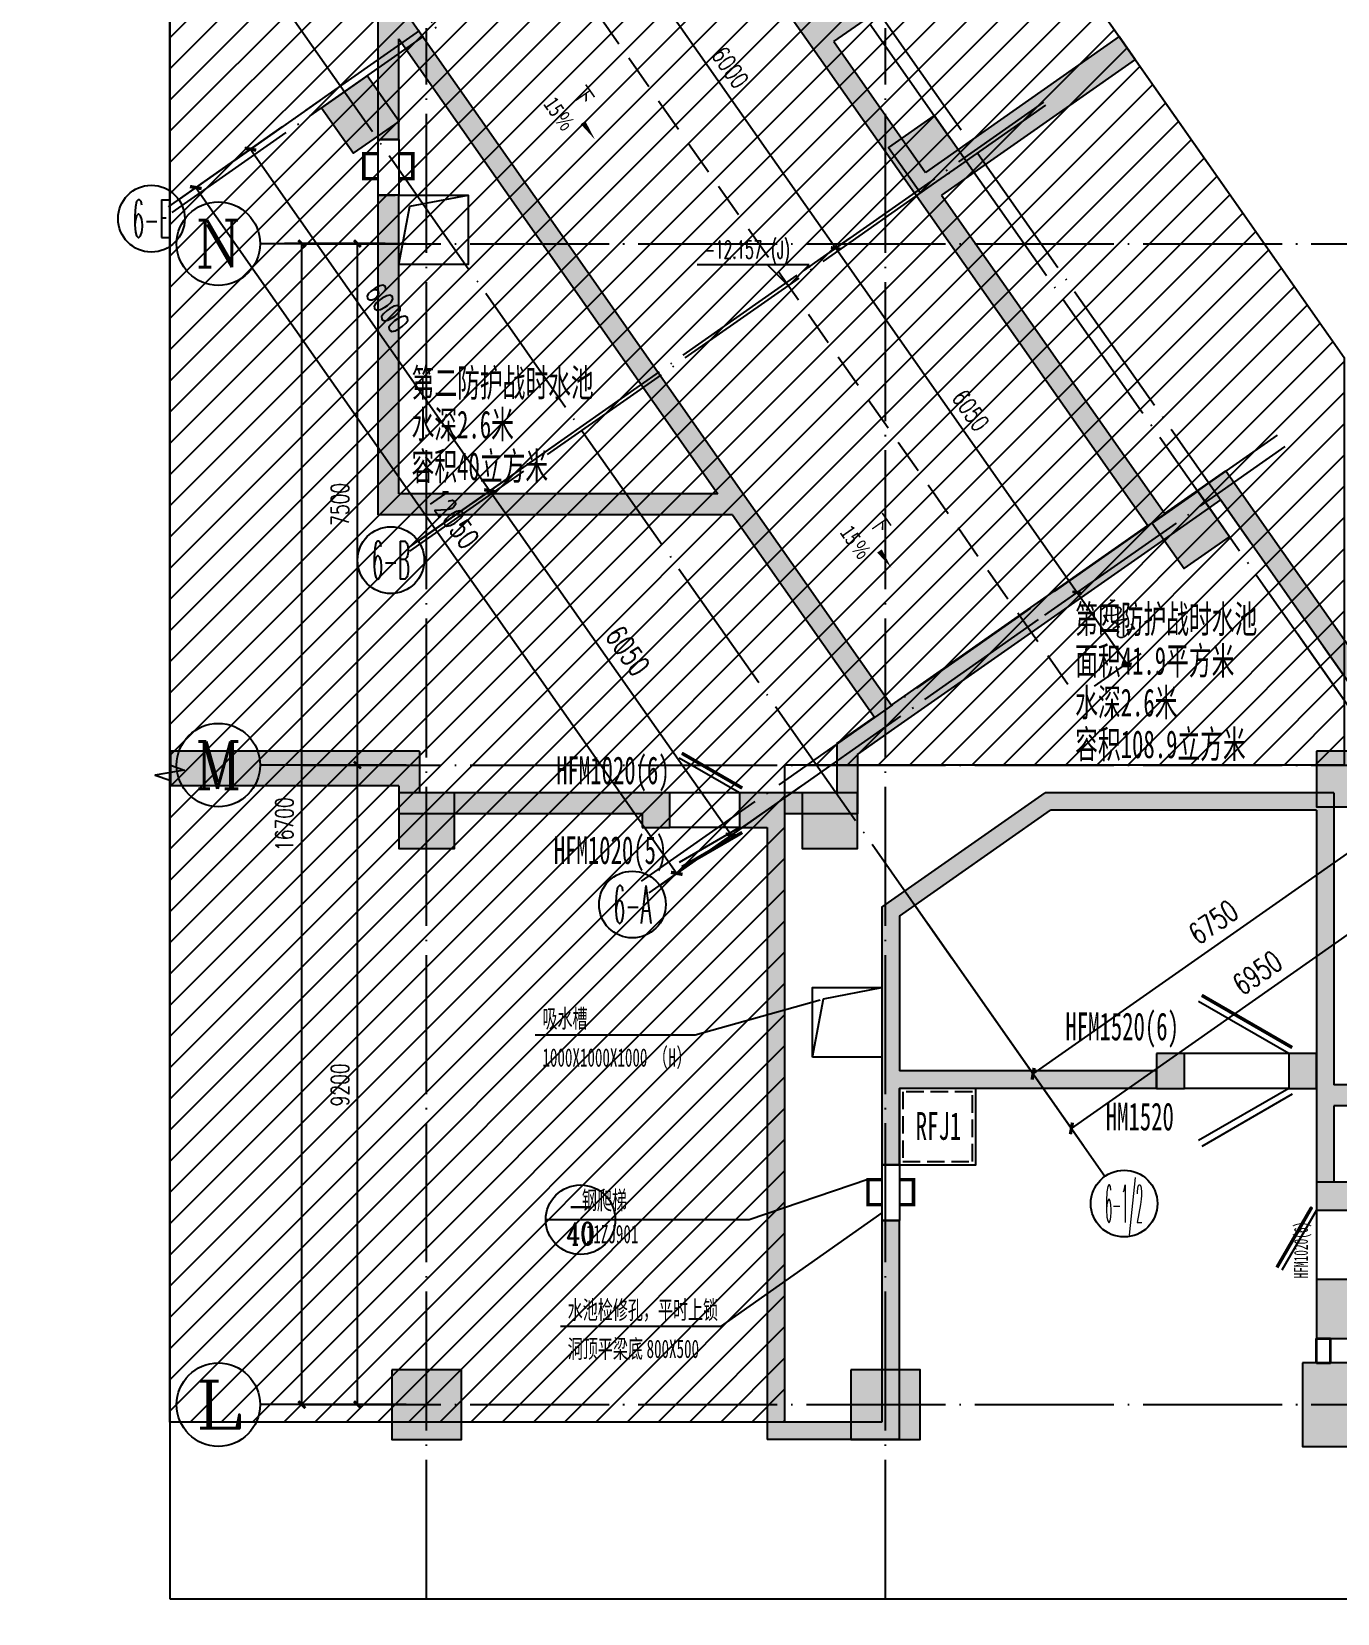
# Model space of a CAD drawing. Header units: millimetres. Extents: x 434053 to 1059003, y -2417481 to 936527.
# Drawn here: x 581651 to 600433, y -2043974 to -2021222 of the extents above; entities that cross this region are included whole.
import ezdxf
from ezdxf.enums import TextEntityAlignment as Align

# ---------------------------------------------------------------- set-up
doc = ezdxf.new("R2010")
doc.units = ezdxf.units.MM
doc.header["$LTSCALE"] = 1000
doc.header["$MEASUREMENT"] = 0
for name, pattern in [('DASH', [0.35, 0.25, -0.1]), ('DASHED2', [0.375, 0.25, -0.125]), ('DOTE', [2.42, 2, -0.2, 0.02, -0.2])]:
    doc.linetypes.add(name, pattern=pattern)
doc.layers.get('Defpoints').update_dxf_attribs({"color": 6})
for name, color, linetype in [('A-ANNO-DIMS', 3, 'Continuous'), ('A-ANNO-ELEV', 3, 'Continuous'), ('A-ANNO-SYMB', 3, 'Continuous'), ('A-AXIS', 16, 'DOTE'), ('A-AXIS-DIMS', 3, 'Continuous'), ('A-AXIS-TEXT', 7, 'Continuous'), ('A-COLS', 6, 'Continuous'), ('A_WALL(防火墙)', 151, 'Continuous'), ('AXIS', 3, 'Continuous'), ('AXIS_TEXT', 7, 'Continuous'), ('PUB_HATCH', 8, 'Continuous'), ('PUB_TEXT', 7, 'Continuous'), ('人防墙', 6, 'Continuous'), ('人防平时标注', 42, 'Continuous'), ('人防门', 60, 'Continuous'), ('人防门编号', 73, 'Continuous'), ('人防集水井', 62, 'Continuous'), ('车道中心线', 6, 'Continuous')]:
    doc.layers.add(name, color=color, linetype=linetype)
for name, color, linetype, lineweight in [('A-ANNO-TEXT', 7, 'Continuous', 25), ('A-WALL', 5, 'Continuous', 35), ('人防文字', 3, 'Continuous', 15)]:
    doc.layers.add(name, color=color, linetype=linetype, lineweight=lineweight)
doc.styles.add('_TCH_AXIS', font='COMPLEX', dxfattribs={"bigfont": 'GBCBIG'})
doc.styles.add('_TCH_DIM', font='SIMPLEX.shx', dxfattribs={"width": 0.8, "height": 3, "bigfont": 'GBCBIG.shx'})
doc.styles.add('_TCH_DIM_T3', font='SIMPLEX', dxfattribs={"width": 0.705882, "bigfont": 'GBCBIG'})
doc.styles.add('COMPLEX', font='COMPLEX')
doc.styles.add('宋体', font='', dxfattribs={"width": 0.8})
doc.styles.add('宋体-标注', font='', dxfattribs={"width": 0.6})
doc.styles.add('标注宋体', font='', dxfattribs={"width": 0.6})
doc.styles.get('宋体').set_extended_font_data('SimSun')
doc.styles.get('宋体-标注').set_extended_font_data('SimSun')
doc.styles.get('标注宋体').set_extended_font_data('NSimSun')
doc.dimstyles.new('_TCH_ARCH&&100', dxfattribs={"dimtxt": 255, "dimasz": 100, "dimexe": 250, "dimexo": 300, "dimgap": 122.5, "dimtad": 1, "dimdec": 0, "dimzin": 0, "dimdsep": 46, "dimtxsty": '_TCH_DIM_T3', "dimblk": 'ARCHTICK', "dimcen": 0.09, "dimclrt": 7, "dimazin": 2, "dimtfac": 1, "dimtdec": 0, "dimtix": 1, "dimtmove": 2, "dimatfit": 3, "dimfxl": 1, "dimtolj": 1, "dimtzin": 0, "dimarcsym": 0})
doc.dimstyles.new('_TCH_ARCH&&120', dxfattribs={"dimtxt": 306, "dimasz": 120, "dimexe": 300, "dimexo": 360, "dimgap": 147, "dimtad": 1, "dimdec": 0, "dimzin": 0, "dimdsep": 46, "dimtxsty": '_TCH_DIM_T3', "dimblk": 'ARCHTICK', "dimcen": 0.09, "dimclrt": 7, "dimazin": 2, "dimtfac": 1, "dimtdec": 0, "dimtix": 1, "dimtmove": 2, "dimatfit": 3, "dimfxl": 1, "dimtolj": 1, "dimtzin": 0, "dimarcsym": 0})

# ---------------------------------------------------------------- blocks, each defined once
blk = doc.blocks.new('_FZH')
blk.add_lwpolyline([(-0.5, -0.5), (0.5, -0.5), (0.5, 0.5), (-0.5, 0.5)], close=True)
at = {"layer": 'PUB_HATCH'}
blk.add_solid([(-0.5, -0.5), (0.5, -0.5), (-0.5, 0.5), (0.5, 0.5)], dxfattribs=at)
blk = doc.blocks.new('sdfsfhfgh')
at = {"layer": 'A-COLS'}
for p, xscale, yscale, zscale, rotation in [((-20653, 84857), 799.9999999987996, 799.9999999987996, 799.9999999987996, 215.0413537888287), ((-12497, 84287), 799.9999999987996, 799.9999999987996, 799.9999999987996, 215.0413537888287), ((-8707, 78883), 799.9999999987996, 799.9999999987996, 799.9999999987996, 215.0413537888287), ((-6500, 75300), 800, 800, 800, 270), ((-19700, 74700), 800, 800, 800, 270), ((-13900, 74700), 800, 800, 800, 270), ((-6500, 66300), 1200, 1200, 1200, 270), ((-19700, 66300), 1000, 1000, 1000, 270), ((-13100, 66300), 1000, 1000, 1000, 270)]:
    blk.add_blockref('_FZH', p, dxfattribs=dict(at, xscale=xscale, yscale=yscale, zscale=zscale, rotation=rotation))
blk = doc.blocks.new('asdfagfagasdgagRFJ1')
at = {"layer": '人防集水井'}
blk.add_lwpolyline([(-50, -1050), (1050, -1050), (1050, 50), (-50, 50)], close=True, dxfattribs=at)
at = {"layer": '人防集水井', "linetype": 'DASH'}
blk.add_lwpolyline([(0, -1000), (1000, -1000), (1000, 0), (0, 0)], close=True, dxfattribs=at)
at = {"layer": '人防集水井', "style": '标注宋体', "width": 0.6}
blk.add_text('RFJ1', height=400, dxfattribs=at).set_placement((186, -691))
blk = doc.blocks.new('asdfagfagasdgagadfgsdhgd$DorLib2D$00000202')
at = {"color": 0}
for p, q in [((-0.5, 0.25), (0.366, 0.75)), ((-0.54, -0.319), (0.326, -0.819)), ((-0.5, -0.25), (0.366, -0.75))]:
    blk.add_line(p, q, dxfattribs=at)
at = {"color": 0, "const_width": 0.05}
blk.add_lwpolyline([(-0.54, 0.319), (0.326, 0.819)], dxfattribs=at)
blk = doc.blocks.new('asdfagfagasdgag$DorLib2D$00000205')
at = {"color": 0}
for p, q in [((-0.533, 0.224), (0.333, 0.724)), ((-0.5, 0.167), (0.366, 0.667)), ((-0.533, -0.224), (0.333, -0.724)), ((-0.5, -0.167), (0.366, -0.667))]:
    blk.add_line(p, q, dxfattribs=at)
blk = doc.blocks.new('asdfagfag20220519-rf2')
at = {"layer": 'PUB_HATCH'}
for points in [[(27120, 45952), (26702, 46025), (32044, 38408), (32189, 38550), (32146, 38785)], [(32189, 38550), (32376, 38457), (35163, 40412), (34933, 40739), (32146, 38785)], [(25820, 38923), (25820, 37050), (26120, 37050), (26120, 38495), (26028, 38801)], [(26028, 38801), (26120, 38495), (30710, 31950), (30929, 31812), (31156, 31836), (26143, 38985)], [(32189, 38550), (32044, 38408), (33537, 36279), (33720, 36367), (33696, 36574), (32376, 38457)], [(36484, 38529), (33696, 36574), (33720, 36367), (33926, 36247), (36713, 38201)], [(26120, 31950), (26120, 36250), (25820, 36250), (25820, 31650)], [(33720, 36367), (33537, 36279), (36892, 31495), (37072, 31499), (37138, 31667), (33926, 36247)], [(37072, 31499), (37187, 31335), (37942, 31864), (38015, 32282), (37138, 31667)], [(38015, 32282), (37942, 31864), (42160, 25849), (42317, 25886), (42355, 26094)], [(30929, 31812), (30710, 31950), (26120, 31950), (25820, 31650), (30921, 31650)], [(30929, 31812), (30921, 31650), (32962, 28739), (33142, 28743), (33208, 28911), (31156, 31836)], [(33142, 28743), (33257, 28579), (37187, 31335), (37072, 31499), (36892, 31495), (33208, 28911)], [(32420, 28359), (32720, 28203), (33257, 28579), (33142, 28743), (32962, 28739)], [(26120, 27750), (26420, 28250), (22840, 28250), (22840, 27750)], [(26420, 28250), (26120, 27750), (26120, 27350), (26420, 27650)], [(32720, 28203), (32420, 28359), (32420, 27650), (32720, 27350)], [(29620, 27350), (29620, 27650), (26420, 27650), (26120, 27350)], [(29620, 27150), (30020, 27150), (30020, 27650), (29620, 27650)], [(31520, 27650), (31020, 27650), (31020, 27150), (31420, 27150), (31537, 27383)], [(32720, 27350), (32420, 27650), (31520, 27650), (31537, 27383), (31670, 27350)], [(33070, 26005), (33320, 25875), (35494, 27400), (35415, 27650)], [(39320, 27400), (39570, 27650), (35415, 27650), (35494, 27400)], [(39570, 27650), (39320, 27400), (39320, 23250), (39487, 23283), (39570, 23450)], [(31537, 27383), (31420, 27150), (31420, 18350), (31670, 18600), (31670, 27350)], [(33320, 25875), (33070, 26005), (33070, 23450), (33237, 23500), (33320, 23650)], [(37020, 23400), (37420, 23400), (37420, 23900), (37020, 23900)], [(39320, 23900), (38920, 23900), (38920, 23400), (39320, 23400)], [(33070, 23450), (33070, 22300), (33320, 22300), (33320, 23400), (33237, 23500)], [(37020, 23650), (33320, 23650), (33237, 23500), (33320, 23400), (37020, 23400)], [(41007, 23150), (40800, 23450), (39570, 23450), (39487, 23283), (39570, 23150)], [(39487, 23283), (39320, 23250), (39320, 22050), (39570, 22050), (39570, 23150)], [(39320, 22050), (39320, 21650), (39820, 21650), (39820, 22050)], [(33320, 18350), (33320, 21500), (33070, 21500), (33070, 18600)], [(39820, 20300), (39820, 20650), (39320, 20650), (39320, 19800)], [(39320, 19800), (40620, 19800), (40620, 20300), (39820, 20300)], [(33320, 18350), (33070, 18600), (31670, 18600), (31420, 18350)]]:
    blk.add_hatch(color=256, dxfattribs=at).paths.add_polyline_path(points)
at = {"layer": '人防墙'}
for p, q in [((26702, 46025), (32044, 38408)), ((32376, 38457), (35163, 40412)), ((25820, 38923), (25820, 37050)), ((26143, 38985), (31156, 31836)), ((26120, 37050), (26120, 38495)), ((26120, 38495), (30710, 31950)), ((32376, 38457), (33696, 36574)), ((36484, 38529), (33696, 36574)), ((36713, 38201), (36484, 38529)), ((32044, 38408), (33537, 36279)), ((36713, 38201), (33926, 36247)), ((25820, 37050), (26120, 37050)), ((26120, 36250), (25820, 36250)), ((25820, 36250), (25820, 31650)), ((26120, 31950), (26120, 36250)), ((33537, 36279), (36892, 31495)), ((33926, 36247), (37138, 31667)), ((37138, 31667), (38015, 32282)), ((38015, 32282), (42355, 26094)), ((30710, 31950), (26120, 31950)), ((37187, 31335), (37942, 31864)), ((37942, 31864), (42160, 25849)), ((30921, 31650), (25820, 31650)), ((30921, 31650), (32962, 28739)), ((31156, 31836), (33208, 28911)), ((33208, 28911), (36892, 31495)), ((33257, 28579), (37187, 31335)), ((32420, 28359), (32962, 28739)), ((32720, 28203), (33257, 28579)), ((26420, 28250), (22840, 28250)), ((22840, 27750), (22840, 28250)), ((26420, 28250), (26420, 27650)), ((32420, 28359), (32420, 27650)), ((32720, 28203), (32720, 27350)), ((26120, 27750), (22840, 27750)), ((26120, 27750), (26120, 27350)), ((29620, 27650), (26420, 27650)), ((30020, 27650), (29620, 27650)), ((30020, 27150), (30020, 27650)), ((31520, 27650), (31020, 27650)), ((31020, 27650), (31020, 27150)), ((32420, 27650), (31520, 27650)), ((33070, 26005), (35415, 27650)), ((39570, 27650), (35415, 27650)), ((39570, 27650), (39570, 23450)), ((29620, 27350), (26120, 27350)), ((29620, 27350), (29620, 27150)), ((32720, 27350), (31670, 27350)), ((31670, 27350), (31670, 18600)), ((33320, 25875), (35494, 27400)), ((39320, 27400), (35494, 27400)), ((39320, 27400), (39320, 23250)), ((29620, 27150), (30020, 27150)), ((31020, 27150), (31420, 27150)), ((31420, 27150), (31420, 18350)), ((33070, 26005), (33070, 23450)), ((33320, 25875), (33320, 23650)), ((37420, 23900), (37020, 23900)), ((37020, 23900), (37020, 23400)), ((37420, 23400), (37420, 23900)), ((39320, 23900), (38920, 23900)), ((38920, 23900), (38920, 23400)), ((39320, 23400), (39320, 23900)), ((33070, 23450), (33070, 22300)), ((37020, 23650), (33320, 23650)), ((37020, 23400), (37020, 23650)), ((40800, 23450), (39570, 23450)), ((37020, 23400), (33320, 23400)), ((33320, 22300), (33320, 23400)), ((37020, 23400), (37420, 23400)), ((38920, 23400), (39320, 23400)), ((39320, 23250), (39320, 22050)), ((41007, 23150), (39570, 23150)), ((39570, 23150), (39570, 22050)), ((33070, 22300), (33320, 22300)), ((39320, 22050), (39320, 21650)), ((39820, 22050), (39320, 22050)), ((39570, 22050), (39320, 22050)), ((39320, 21650), (39820, 21650)), ((33320, 21500), (33070, 21500)), ((33070, 21500), (33070, 18600)), ((33320, 18350), (33320, 21500)), ((39820, 20650), (39320, 20650)), ((39320, 20650), (39320, 19800)), ((39320, 19800), (40620, 19800)), ((33070, 18600), (31670, 18600)), ((33320, 18350), (31420, 18350))]:
    blk.add_line(p, q, dxfattribs=at)
at = {"layer": '人防平时标注'}
for p, q in [((32868, 22087), (31160, 21510)), ((29234, 21510), (28234, 21510)), ((31160, 21510), (29234, 21510))]:
    blk.add_line(p, q, dxfattribs=at)
blk.add_lwpolyline([(26323, 36844, 1), (26323, 36844, 1)], format="xyb", close=True, dxfattribs=at)
for centre, radius in [((32868, 22087), 0), ((28734, 21510), 500)]:
    blk.add_circle(centre, radius, dxfattribs=at)
at = {"layer": '人防门', "linetype": 'DASH'}
for p, q in [((26120, 37050), (25820, 37050)), ((25820, 36250), (26120, 36250)), ((33320, 22300), (33070, 22300)), ((33070, 21500), (33320, 21500))]:
    blk.add_line(p, q, dxfattribs=at)
at = {"layer": '人防门'}
for p, q in [((25820, 37050, 0), (25820, 36250, 0)), ((26120, 37050, 0), (26120, 36250, 0)), ((31020, 27650), (30020, 27650)), ((31020, 27150), (30020, 27150)), ((38920, 23900), (37420, 23900)), ((38920, 23400), (37420, 23400)), ((33070, 22300, 0), (33070, 21500, 0)), ((33320, 22300, 0), (33320, 21500, 0)), ((39320, 21650), (39320, 20650))]:
    blk.add_line(p, q, dxfattribs=at)
at = {"layer": '人防门', "const_width": 50}
for points in [[(25820, 36484), (25618, 36484), (25618, 36844), (25820, 36844)], [(26120, 36484), (26323, 36484), (26323, 36844), (26120, 36844)], [(31060, 27719), (30194, 28219)], [(38970, 23987), (37671, 24737)], [(33070, 21727), (32868, 21727), (32868, 22087), (33070, 22087)], [(33320, 21727), (33523, 21727), (33523, 22087), (33320, 22087)], [(38751, 20824), (39251, 21690)]]:
    blk.add_lwpolyline(points, dxfattribs=at)
at = {"layer": '人防门编号', "linetype": 'Continuous'}
for p, q in [((32183, 24670), (30383, 24167)), ((30383, 24167), (28081, 24167)), ((33070, 21607), (30748, 19976)), ((30748, 19976), (28445, 19976))]:
    blk.add_line(p, q, dxfattribs=at)
at = {"layer": '人防集水井'}
for points in [[(26120, 35250), (26120, 36250), (27120, 36250), (27120, 35250)], [(32070, 23850), (32070, 24850), (33070, 24850), (33070, 23850)]]:
    blk.add_lwpolyline(points, close=True, dxfattribs=at)
for points in [[(26120, 35250), (26278, 36088), (27120, 36250)], [(32070, 23850), (32228, 24688), (33070, 24850)]]:
    blk.add_lwpolyline(points, dxfattribs=at)
at = {"layer": '人防门', "zscale": 500}
for name, p, xscale, yscale, rotation in [('asdfagfagasdgagadfgsdhgd$DorLib2D$00000202', (30520, 27400), 1000, 1000, 179.9995445067152), ('asdfagfagasdgag$DorLib2D$00000205', (38170, 23650), 1500, 1500, 179.9997735239023), ('asdfagfagasdgagadfgsdhgd$DorLib2D$00000202', (39570, 21150), 1000, 1000, 269.9991986671723)]:
    blk.add_blockref(name, p, dxfattribs=dict(at, xscale=xscale, yscale=yscale, rotation=rotation))
at = {"layer": '人防集水井', "linetype": 'DASH', "rotation": 359.9995189825989}
blk.add_blockref('asdfagfagasdgagRFJ1', (33370, 23350), dxfattribs=at)
at = {"layer": 'PUB_TEXT', "linetype": 'Continuous', "style": '宋体-标注', "width": 0.6}
for s, height, p in [('吸水槽', 264.3, (28186, 24272)), ('1000X1000X1000', 264.35, (28186, 23712)), ('（', 264, (29773, 23712)), ('H', 264, (30000, 23712)), ('）', 264, (30114, 23712)), ('水池检修孔，平时上锁', 264.3, (28550, 20081)), ('洞顶平梁底', 264.3, (28550, 19521)), ('800X500', 264.3, (29684, 19521))]:
    blk.add_text(s, height=height, dxfattribs=at).set_placement(p)
at = {"layer": 'PUB_TEXT', "style": '_TCH_AXIS'}
for s, width, p, p2 in [('-', 1.458333, (28533, 21551), (28935, 21551)), ('40', 0.75, (28533, 21148), (28935, 21148))]:
    blk.add_text(s, height=322, dxfattribs=dict(at, width=width)).set_placement(p, p2, align=Align.FIT)
at = {"layer": '人防平时标注', "style": '宋体-标注', "width": 0.6}
for s, p in [('钢爬梯', (28754, 21658)), ('11ZJ901', (28811, 21172))]:
    blk.add_text(s, height=264.3, dxfattribs=at).set_placement(p)
at = {"layer": '人防文字', "style": '标注宋体', "width": 0.6}
for s, p in [('第二防护战时水池', (26304, 33349)), ('水深2.6米', (26304, 32749)), ('容积40立方米', (26304, 32149)), ('第四防护战时水池', (35849, 29950)), ('面积41.9平方米', (35849, 29350)), ('水深2.6米', (35849, 28750)), ('容积108.9立方米', (35849, 28150))]:
    blk.add_text(s, height=400, rotation=359.9999, dxfattribs=at).set_placement(p)
at = {"layer": '人防门编号', "style": '标注宋体', "width": 0.6}
for s, height, rotation, p in [('HFM1020(6)', 400, 359.9995, (28384, 27775)), ('HFM1020(5)', 400, 359.9995, (28350, 26627)), ('HFM1520(6)', 400, 360, (35709, 24091)), ('HM1520', 400, 360, (36289, 22795)), ('HFM1020(6)', 200, 90, (39196, 20665))]:
    blk.add_text(s, height=height, rotation=rotation, dxfattribs=at).set_placement(p)
blk = doc.blocks.new('_AXISO')
blk.add_circle((0, 0), 0.5)
at = {"layer": 'AXIS_TEXT', "style": 'COMPLEX', "width": 1.041667}
blk.add_attdef('A', text='', height=0.56, dxfattribs=at).set_placement((-0.25, -0.28), (0.25, -0.28), align=Align.FIT)
blk = doc.blocks.new('_ArchTick')
at = {"color": 0, "linetype": 'ByBlock', "const_width": 0.4}
blk.add_lwpolyline([(-0.5, -0.5), (0.5, 0.5)], dxfattribs=at)
blk = doc.blocks.new('*D2546')
at = {"layer": 'A-AXIS-DIMS', "color": 0, "lineweight": -2, "transparency": 16777216}
for p, q in [((9738, -1782), (11977, -4975)), ((6115, -8719), (11805, -4729)), ((4048, -5772), (6287, -8965))]:
    blk.add_line(p, q, dxfattribs=at)
at = {"layer": 'Defpoints', "color": 0, "transparency": 16777216}
for p in [(9531, -1487), (11805, -4729), (3841, -5477)]:
    blk.add_point(p, dxfattribs=at)
at = {"layer": 'A-AXIS-DIMS', "color": 0, "lineweight": -2, "transparency": 16777216, "xscale": 120, "yscale": 120, "zscale": 120}
for p, rotation in [((11805, -4729), 35.04124824301846), ((6115, -8719), 215.0412482430185)]:
    blk.add_blockref('_ArchTick', p, dxfattribs=dict(at, rotation=rotation))
at = {"layer": 'A-AXIS-DIMS', "color": 7, "transparency": 16777216, "insert": (8788, -6479), "char_height": 306, "attachment_point": 5, "rotation": 35.0412, "style": '_TCH_DIM_T3'}
blk.add_mtext('\\A1;6950', dxfattribs=at)
blk = doc.blocks.new('*D2547')
at = {"layer": 'A-AXIS-DIMS', "color": 0, "lineweight": -2, "transparency": 16777216}
for p, q in [((9738, -1782), (11426, -4189)), ((9574, -1896), (11262, -4303)), ((11090, -4058), (10992, -4127)), ((11090, -4058), (11254, -3943)), ((11254, -3943), (11352, -3874))]:
    blk.add_line(p, q, dxfattribs=at)
at = {"layer": 'Defpoints', "color": 0, "transparency": 16777216}
for p in [(9531, -1487), (9368, -1602), (11254, -3943)]:
    blk.add_point(p, dxfattribs=at)
at = {"layer": 'A-AXIS-DIMS', "color": 0, "lineweight": -2, "transparency": 16777216, "xscale": 120, "yscale": 120, "zscale": 120}
for p, rotation in [((11254, -3943), 215.0412482430185), ((11090, -4058), 35.04124824301852)]:
    blk.add_blockref('_ArchTick', p, dxfattribs=dict(at, rotation=rotation))
at = {"layer": 'A-AXIS-DIMS', "color": 7, "transparency": 16777216, "insert": (11000, -3755), "char_height": 306, "attachment_point": 5, "rotation": 35.0412, "style": '_TCH_DIM_T3'}
blk.add_mtext('\\A1;200', dxfattribs=at)
blk = doc.blocks.new('*D2548')
at = {"layer": 'A-AXIS-DIMS', "color": 0, "lineweight": -2, "transparency": 16777216}
for p, q in [((9574, -1896), (11262, -4303)), ((5564, -7933), (11090, -4058)), ((4048, -5772), (5736, -8179))]:
    blk.add_line(p, q, dxfattribs=at)
at = {"layer": 'Defpoints', "color": 0, "transparency": 16777216}
for p in [(9368, -1602), (11090, -4058), (3841, -5477)]:
    blk.add_point(p, dxfattribs=at)
at = {"layer": 'A-AXIS-DIMS', "color": 0, "lineweight": -2, "transparency": 16777216, "xscale": 120, "yscale": 120, "zscale": 120}
for p, rotation in [((11090, -4058), 35.04124824301844), ((5564, -7933), 215.0412482430185)]:
    blk.add_blockref('_ArchTick', p, dxfattribs=dict(at, rotation=rotation))
at = {"layer": 'A-AXIS-DIMS', "color": 7, "transparency": 16777216, "insert": (8155, -5750), "char_height": 306, "attachment_point": 5, "rotation": 35.0412, "style": '_TCH_DIM_T3'}
blk.add_mtext('\\A1;6750', dxfattribs=at)
blk = doc.blocks.new('*D2549')
at = {"layer": 'A-AXIS-DIMS', "color": 0, "lineweight": -2, "transparency": 16777216}
for p, q in [((-4695, 6068), (-6726, 4643)), ((-6480, 4815), (438, -5050)), ((2224, -3798), (193, -5223))]:
    blk.add_line(p, q, dxfattribs=at)
at = {"layer": 'Defpoints', "color": 0, "transparency": 16777216}
for p in [(-4400, 6274), (2519, -3592), (438, -5050)]:
    blk.add_point(p, dxfattribs=at)
at = {"layer": 'A-AXIS-DIMS', "color": 0, "lineweight": -2, "transparency": 16777216, "xscale": 120, "yscale": 120, "zscale": 120}
for p, rotation in [((-6480, 4815), 125.0412482430256), ((438, -5050), 305.0412482430256)]:
    blk.add_blockref('_ArchTick', p, dxfattribs=dict(at, rotation=rotation))
at = {"layer": 'A-AXIS-DIMS', "color": 7, "transparency": 16777216, "insert": (-2775, 55), "char_height": 306, "attachment_point": 5, "rotation": 305.0412, "style": '_TCH_DIM_T3'}
blk.add_mtext('\\A1;12050', dxfattribs=at)
blk = doc.blocks.new('*D2550')
at = {"layer": 'A-AXIS-DIMS', "color": 0, "lineweight": -2, "transparency": 16777216}
for p, q in [((-1250, 1155), (-2495, 282)), ((-2249, 454), (1224, -4499)), ((2224, -3798), (979, -4672))]:
    blk.add_line(p, q, dxfattribs=at)
at = {"layer": 'Defpoints', "color": 0, "transparency": 16777216}
for p in [(-955, 1362), (2519, -3592), (1224, -4499)]:
    blk.add_point(p, dxfattribs=at)
at = {"layer": 'A-AXIS-DIMS', "color": 0, "lineweight": -2, "transparency": 16777216, "xscale": 120, "yscale": 120, "zscale": 120}
for p, rotation in [((-2249, 454), 125.0412482430296), ((1224, -4499), 305.0412482430296)]:
    blk.add_blockref('_ArchTick', p, dxfattribs=dict(at, rotation=rotation))
at = {"layer": 'A-AXIS-DIMS', "color": 7, "transparency": 16777216, "insert": (-267, -1850), "char_height": 306, "attachment_point": 5, "rotation": 305.0412, "style": '_TCH_DIM_T3'}
blk.add_mtext('\\A1;6050', dxfattribs=at)
blk = doc.blocks.new('*D2551')
at = {"layer": 'A-AXIS-DIMS', "color": 0, "lineweight": -2, "transparency": 16777216}
for p, q in [((-4695, 6068), (-5940, 5194)), ((-5694, 5367), (-2249, 454)), ((-1250, 1155), (-2495, 282))]:
    blk.add_line(p, q, dxfattribs=at)
at = {"layer": 'Defpoints', "color": 0, "transparency": 16777216}
for p in [(-4400, 6274), (-955, 1362), (-2249, 454)]:
    blk.add_point(p, dxfattribs=at)
at = {"layer": 'A-AXIS-DIMS', "color": 0, "lineweight": -2, "transparency": 16777216, "xscale": 120, "yscale": 120, "zscale": 120}
for p, rotation in [((-5694, 5367), 125.0412482430296), ((-2249, 454), 305.0412482430296)]:
    blk.add_blockref('_ArchTick', p, dxfattribs=dict(at, rotation=rotation))
at = {"layer": 'A-AXIS-DIMS', "color": 7, "transparency": 16777216, "insert": (-3726, 3083), "char_height": 306, "attachment_point": 5, "rotation": 305.0412, "style": '_TCH_DIM_T3'}
blk.add_mtext('\\A1;6000', dxfattribs=at)
blk = doc.blocks.new('*D2556')
at = {"layer": 'AXIS', "color": 0, "lineweight": -2, "transparency": 16777216}
for p, q in [((12450571, 1078990), (12449121, 1078990)), ((12449371, 1062290), (12449371, 1078990)), ((12450571, 1062290), (12449121, 1062290))]:
    blk.add_line(p, q, dxfattribs=at)
at = {"layer": 'Defpoints', "color": 0, "transparency": 16777216}
for p in [(12449371, 1078990), (12450871, 1078990), (12450871, 1062290)]:
    blk.add_point(p, dxfattribs=at)
at = {"layer": 'AXIS', "color": 0, "lineweight": -2, "transparency": 16777216, "xscale": 100, "yscale": 100, "zscale": 100}
for p, rotation in [((12449371, 1078990), 90), ((12449371, 1062290), 270)]:
    blk.add_blockref('_ArchTick', p, dxfattribs=dict(at, rotation=rotation))
at = {"layer": 'AXIS', "color": 7, "transparency": 16777216, "insert": (12449121, 1070640), "char_height": 255, "attachment_point": 5, "rotation": 90, "style": '_TCH_DIM_T3'}
blk.add_mtext('\\A1;16700', dxfattribs=at)
blk = doc.blocks.new('*D2557')
at = {"layer": 'AXIS', "color": 0, "lineweight": -2, "transparency": 16777216}
for p, q in [((12450571, 1071490), (12449921, 1071490)), ((12450171, 1062290), (12450171, 1071490)), ((12450571, 1062290), (12449921, 1062290))]:
    blk.add_line(p, q, dxfattribs=at)
at = {"layer": 'Defpoints', "color": 0, "transparency": 16777216}
for p in [(12450171, 1071490), (12450871, 1071490), (12450871, 1062290)]:
    blk.add_point(p, dxfattribs=at)
at = {"layer": 'AXIS', "color": 0, "lineweight": -2, "transparency": 16777216, "xscale": 100, "yscale": 100, "zscale": 100}
for p, rotation in [((12450171, 1071490), 90), ((12450171, 1062290), 270)]:
    blk.add_blockref('_ArchTick', p, dxfattribs=dict(at, rotation=rotation))
at = {"layer": 'AXIS', "color": 7, "transparency": 16777216, "insert": (12449921, 1066890), "char_height": 255, "attachment_point": 5, "rotation": 90, "style": '_TCH_DIM_T3'}
blk.add_mtext('\\A1;9200', dxfattribs=at)
blk = doc.blocks.new('*D2558')
at = {"layer": 'AXIS', "color": 0, "lineweight": -2, "transparency": 16777216}
for p, q in [((12450571, 1078990), (12449921, 1078990)), ((12450171, 1071490), (12450171, 1078990)), ((12450571, 1071490), (12449921, 1071490))]:
    blk.add_line(p, q, dxfattribs=at)
at = {"layer": 'Defpoints', "color": 0, "transparency": 16777216}
for p in [(12450171, 1078990), (12450871, 1078990), (12450871, 1071490)]:
    blk.add_point(p, dxfattribs=at)
at = {"layer": 'AXIS', "color": 0, "lineweight": -2, "transparency": 16777216, "xscale": 100, "yscale": 100, "zscale": 100}
for p, rotation in [((12450171, 1078990), 90), ((12450171, 1071490), 270)]:
    blk.add_blockref('_ArchTick', p, dxfattribs=dict(at, rotation=rotation))
at = {"layer": 'AXIS', "color": 7, "transparency": 16777216, "insert": (12449921, 1075240), "char_height": 255, "attachment_point": 5, "rotation": 90, "style": '_TCH_DIM_T3'}
blk.add_mtext('\\A1;7500', dxfattribs=at)
blk = doc.blocks.new('*D1587')
at = {"layer": 'A-ANNO-DIMS', "color": 0, "lineweight": -2, "transparency": 16777216}
for p, q in [((589308, -2019751), (589977, -2019282)), ((589772, -2019426), (593217, -2024338)), ((592753, -2024663), (593422, -2024194))]:
    blk.add_line(p, q, dxfattribs=at)
at = {"layer": 'Defpoints', "color": 0, "transparency": 16777216}
for p in [(589063, -2019923), (593217, -2024338), (592508, -2024835)]:
    blk.add_point(p, dxfattribs=at)
at = {"layer": 'A-ANNO-DIMS', "color": 0, "lineweight": -2, "transparency": 16777216, "xscale": 100, "yscale": 100, "zscale": 100}
for p, rotation in [((589772, -2019426), 125.0412472969284), ((593217, -2024338), 305.0412472969285)]:
    blk.add_blockref('_ArchTick', p, dxfattribs=dict(at, rotation=rotation))
at = {"layer": 'A-ANNO-DIMS', "color": 7, "transparency": 16777216, "insert": (591699, -2021738), "char_height": 255, "attachment_point": 5, "rotation": 305.0412, "style": '_TCH_DIM_T3'}
blk.add_mtext('\\A1;6000', dxfattribs=at)
blk = doc.blocks.new('*D1588')
at = {"layer": 'A-ANNO-DIMS', "color": 0, "lineweight": -2, "transparency": 16777216}
for p, q in [((592753, -2024663), (593422, -2024194)), ((593217, -2024338), (596691, -2029291)), ((596227, -2029617), (596895, -2029148))]:
    blk.add_line(p, q, dxfattribs=at)
at = {"layer": 'Defpoints', "color": 0, "transparency": 16777216}
for p in [(592508, -2024835), (596691, -2029291), (595981, -2029789)]:
    blk.add_point(p, dxfattribs=at)
at = {"layer": 'A-ANNO-DIMS', "color": 0, "lineweight": -2, "transparency": 16777216, "xscale": 100, "yscale": 100, "zscale": 100}
for p, rotation in [((593217, -2024338), 125.0412472969276), ((596691, -2029291), 305.0412472969276)]:
    blk.add_blockref('_ArchTick', p, dxfattribs=dict(at, rotation=rotation))
at = {"layer": 'A-ANNO-DIMS', "color": 7, "transparency": 16777216, "insert": (595158, -2026671), "char_height": 255, "attachment_point": 5, "rotation": 305.0412, "style": '_TCH_DIM_T3'}
blk.add_mtext('\\A1;6050', dxfattribs=at)
blk = doc.blocks.new('*D1589')
at = {"layer": 'A-ANNO-DIMS', "color": 0, "lineweight": -2, "transparency": 16777216}
for p, q in [((596227, -2029617), (596895, -2029148)), ((596691, -2029291), (597405, -2030309)), ((596941, -2030635), (597609, -2030166))]:
    blk.add_line(p, q, dxfattribs=at)
at = {"layer": 'Defpoints', "color": 0, "transparency": 16777216}
for p in [(595981, -2029789), (597405, -2030309), (596695, -2030807)]:
    blk.add_point(p, dxfattribs=at)
at = {"layer": 'A-ANNO-DIMS', "color": 0, "lineweight": -2, "transparency": 16777216, "xscale": 100, "yscale": 100, "zscale": 100}
for p, rotation in [((596691, -2029291), 125.041247296928), ((597405, -2030309), 305.041247296928)]:
    blk.add_blockref('_ArchTick', p, dxfattribs=dict(at, rotation=rotation))
at = {"layer": 'A-ANNO-DIMS', "color": 7, "transparency": 16777216, "insert": (597252, -2029657), "char_height": 255, "attachment_point": 5, "rotation": 305.0412, "style": '_TCH_DIM_T3'}
blk.add_mtext('\\A1;1243', dxfattribs=at)
blk = doc.blocks.new('ASDFASDFASFSDF')
at = {"layer": 'A-AXIS'}
for p, q in [((601.3, 11247.1), (11654, -4513.6)), ((-6875, 4538.5), (2272.7, 10953.7)), ((437.5, 11132.3), (11490.2, -4628.4)), ((-6817.6, 4456.6), (2330.2, 10871.8)), ((-5089, 7256.7), (5963.7, -8504)), ((-3430.2, -374.1), (5717.7, 6041.2)), ((-3401.5, -415), (5746.4, 6000.3)), ((-71.5, -5163.8), (9076.6, 1251.6)), ((43.3, -5327.6), (9191.4, 1087.9))]:
    blk.add_line(p, q, dxfattribs=at)
at = {"layer": 'A-AXIS-DIMS'}
for p, q in [((-5822.1, 5276.9), (-6725.9, 4643.1)), ((-2377.1, 364.5), (-3280.9, -269.4)), ((9531.3, -1486.8), (12287.3, -5416.7)), ((9367.6, -1601.6), (12123.5, -5531.5)), ((1096.6, -4588.9), (192.8, -5222.7)), ((3841.1, -5477.2), (6597.1, -9407.2))]:
    blk.add_line(p, q, dxfattribs=at)
ref = blk.add_blockref('_AXISO', (-7118.9, 4367.5), dxfattribs=dict(at, xscale=960, yscale=960, zscale=960))
ref.add_attrib('A', '6-E', dxfattribs={"layer": 'A-AXIS-TEXT', "height": 543.06, "style": '_TCH_AXIS', "width": 0.33871}).set_placement((-7390.5, 4095.9), (-6847.4, 4095.9), align=Align.FIT)
ref = blk.add_blockref('_AXISO', (-3673.9, -545), dxfattribs=dict(at, xscale=960, yscale=960, zscale=960))
ref.add_attrib('A', '6-B', dxfattribs={"layer": 'A-AXIS-TEXT', "height": 543.06, "style": '_TCH_AXIS', "width": 0.333333}).set_placement((-3945.5, -816.5), (-3402.4, -816.5), align=Align.FIT)
ref = blk.add_blockref('_AXISO', (-200.2, -5498.3), dxfattribs=dict(at, xscale=960, yscale=960, zscale=960))
ref.add_attrib('A', '6-A', dxfattribs={"layer": 'A-AXIS-TEXT', "height": 543.06, "style": '_TCH_AXIS', "width": 0.328125}).set_placement((-471.8, -5769.9), (71.3, -5769.9), align=Align.FIT)
ref = blk.add_blockref('_AXISO', (6872.7, -9800.2), dxfattribs=dict(at, xscale=960, yscale=960, zscale=960))
ref.add_attrib('A', '6-1/2', dxfattribs={"layer": 'A-AXIS-TEXT', "height": 543.06, "style": '_TCH_AXIS', "width": 0.216495}).set_placement((6601.1, -10071.7), (7144.2, -10071.7), align=Align.FIT)
for p1, p2, distance, picture, middle in [((-4400, 6274.2), (2518.7, -3591.6), -2540.9, '*D2549', (-2775.3, 54.7)), ((-4400, 6274.2), (-955, 1361.8), -1580.9, '*D2551', (-3726.2, 3082.5)), ((-955, 1361.8), (2518.7, -3591.6), -1580.9, '*D2550', (-266.9, -1850.4)), ((3841.1, -5477.2), (9531.3, -1486.8), -3960, '*D2546', (8787.6, -6478.6)), ((9367.6, -1601.6), (9531.3, -1486.8), -3000, '*D2547', (10999.7, -3754.8)), ((3841.1, -5477.2), (9367.6, -1601.6), -3000, '*D2548', (8154.6, -5750))]:
    dim = blk.add_aligned_dim(p1=p1, p2=p2, distance=distance, dimstyle='_TCH_ARCH&&120', dxfattribs=at)
    dim.commit()
    dim.dimension.update_dxf_attribs({"geometry": picture, "text_midpoint": middle})
blk = doc.blocks.new('sdfgsdfghfh')
at = {"layer": 'A-AXIS'}
for p, q in [((12451166.8, 1059497.8), (12451166.8, 1082089.8)), ((12457766.8, 1059497.8), (12457766.8, 1082089.8)), ((12449371.2, 1078989.8), (12486866.8, 1078989.8)), ((12449371.2, 1071489.8), (12486866.8, 1071489.8)), ((12449371.2, 1062289.8), (12486866.8, 1062289.8))]:
    blk.add_line(p, q, dxfattribs=at)
at = {"layer": 'AXIS'}
for p, q in [((12450871.2, 1078989.8), (12448771.2, 1078989.8)), ((12450871.2, 1071489.8), (12448771.2, 1071489.8)), ((12450871.2, 1062289.8), (12448771.2, 1062289.8))]:
    blk.add_line(p, q, dxfattribs=at)
blk.add_blockref('ASDFASDFASFSDF', (12454326.8, 1074982.1))
ref = blk.add_blockref('_AXISO', (12448171.2, 1078989.8), dxfattribs=dict(at, xscale=1200, yscale=1200, zscale=1200))
ref.add_attrib('A', 'N', dxfattribs={"layer": 'AXIS_TEXT', "height": 678.8, "style": '_TCH_AXIS', "width": 1.105263}).set_placement((12447831.8, 1078650.3), (12448510.7, 1078650.3), align=Align.FIT)
ref = blk.add_blockref('_AXISO', (12448171.2, 1071489.8), dxfattribs=dict(at, xscale=1200, yscale=1200, zscale=1200))
ref.add_attrib('A', 'M', dxfattribs={"layer": 'AXIS_TEXT', "height": 678.8, "style": '_TCH_AXIS'}).set_placement((12447831.8, 1071150.3), (12448510.7, 1071150.3), align=Align.FIT)
ref = blk.add_blockref('_AXISO', (12448171.2, 1062289.8), dxfattribs=dict(at, xscale=1200, yscale=1200, zscale=1200))
ref.add_attrib('A', 'L', dxfattribs={"layer": 'AXIS_TEXT', "height": 678.8, "style": '_TCH_AXIS', "width": 1.4}).set_placement((12447831.8, 1061950.3), (12448510.7, 1061950.3), align=Align.FIT)
for p1, p2, distance, picture, middle in [((12450871.2, 1062289.8), (12450871.2, 1078989.8), 1500, '*D2556', (12449121.2, 1070639.8)), ((12450871.2, 1071489.8), (12450871.2, 1078989.8), 700, '*D2558', (12449921.2, 1075239.8)), ((12450871.2, 1062289.8), (12450871.2, 1071489.8), 700, '*D2557', (12449921.2, 1066889.8))]:
    dim = blk.add_aligned_dim(p1=p1, p2=p2, distance=distance, dimstyle='_TCH_ARCH&&100', dxfattribs=at)
    dim.commit()
    dim.dimension.update_dxf_attribs({"geometry": picture, "text_midpoint": middle})

msp = doc.modelspace()

# ---------------------------------------------------------------- hatches: boundary and pattern name
h = msp.add_hatch()
h.set_pattern_fill('ANSI31', color=8, scale=200)
h.set_pattern_definition([(45, (-1713816.56, -1484594.14), (-224.506403, 224.506403), [])])
h.paths.add_polyline_path([(600532.7, -2031772.3), (592482.8, -2031772.3), (592482.7, -2041222.2), (583637.1, -2041222.1), (583637.1, -2019994.1), (581651.4, -2013267.6), (587192.5, -2009381.6), (587996.4, -2010527.9), (589169.6, -2009705.1), (600532.7, -2025908.4)])

# ---------------------------------------------------------------- linework, layer by layer
at = {"color": 8}
msp.add_lwpolyline([(600532.7, -2031772.3), (592482.8, -2031772.3), (592482.7, -2041222.2), (583637.1, -2041222.1), (583637.1, -2019994.1), (581651.4, -2013267.6), (587192.5, -2009381.6), (587996.4, -2010527.9), (589169.6, -2009705.1), (600532.7, -2025908.4)], close=True, dxfattribs=at)
at = {"layer": 'A-ANNO-ELEV'}
for p, q in [((592836.2, -2024576.4), (591225.7, -2024576.4)), ((592536.2, -2024876.4), (592236.2, -2024576.4)), ((592536.2, -2024876.4), (592836.2, -2024576.4))]:
    msp.add_line(p, q, dxfattribs=at)
at = {"layer": 'A-ANNO-SYMB'}
for points in [[(588811.6, -2009194.6), (594607.5, -2017459.4), (594823.4, -2017401.4), (594522, -2017703.2), (594736.7, -2017643.6), (600532.7, -2025908.4)], [(583637.1, -2019994.1), (583637.1, -2031766.7), (583847.1, -2031843.2), (583427.1, -2031917.2), (583637.1, -2031991.7), (583637.1, -2043764.3)], [(583637.1, -2043764.3), (604817.8, -2043764.3), (604894.3, -2043554.3), (604968.3, -2043974.3), (605042.8, -2043764.3), (626223.6, -2043764.3)]]:
    msp.add_lwpolyline(points, dxfattribs=at)
at = {"layer": 'A-WALL'}
for p, q in [((600132.7, -2040372.3), (600132.7, -2040022.3)), ((600132.7, -2040022.3), (600332.7, -2040022.3)), ((600332.7, -2040372.3), (600332.7, -2040022.3)), ((600132.7, -2040372.3), (600332.7, -2040372.3))]:
    msp.add_line(p, q, dxfattribs=at)
at = {"layer": 'AXIS'}
for points in [[(589035.4, -2021750, 0, 0, 0), (589754.6, -2022775.6, 0, 80, 0), (589582.4, -2022530, 0, 0, 0)], [(593299.6, -2027912.4, 0, 0, 0), (594018.8, -2028938, 0, 80, 0), (593846.5, -2028692.4, 0, 0, 0)]]:
    msp.add_lwpolyline(points, format="xyseb", dxfattribs=at)
at = {"layer": '车道中心线', "linetype": 'DASHED2', "ltscale": 2}
msp.add_line((583780.2, -2012390.7), (596695.1, -2030806.8), dxfattribs=at)

# ---------------------------------------------------------------- block references
msp.add_blockref('sdfsfhfgh', (607032.7, -2107272.3))
at = {"layer": 'A_WALL(防火墙)'}
msp.add_blockref('sdfgsdfghfh', (-11863834.1, -3103262.1), dxfattribs=at)
at = {"layer": '人防墙'}
msp.add_blockref('asdfagfag20220519-rf2', (560812.4, -2059822.2, 0), dxfattribs=at)

# ---------------------------------------------------------------- texts
at = {"layer": 'A-ANNO-TEXT', "style": '_TCH_DIM', "width": 0.564706}
for s, p in [('-12.157', (591321.2, -2024486.4)), ('(J)', (592287.8, -2024486.4))]:
    msp.add_text(s, height=255, dxfattribs=at).set_placement(p)
at = {"layer": 'PUB_TEXT', "style": '宋体', "width": 0.8}
for s, height, p in [('15', 226.58, (589003, -2022266.2)), ('下', 226.6, (589429.3, -2022102.1)), ('％', 226.6, (589151.9, -2022478.5)), ('15', 226.58, (593267.2, -2028428.6)), ('下', 226.6, (593693.5, -2028264.5)), ('％', 226.6, (593416, -2028640.9))]:
    msp.add_text(s, height=height, rotation=305.04125, dxfattribs=at).set_placement(p)

# ---------------------------------------------------------------- dimensions: what is measured, and where the dimension line sits
at = {"layer": 'A-ANNO-DIMS'}
for p1, p2, picture, middle in [((589062.5, -2019923.1), (592507.5, -2024835.5), '*D1587', (591699.1, -2021738.2)), ((592507.5, -2024835.5), (595981.2, -2029788.9), '*D1588', (595158.5, -2026671.1)), ((595981.2, -2029788.9), (596695.1, -2030806.8), '*D1589', (597252.3, -2029656.8))]:
    dim = msp.add_aligned_dim(p1=p1, p2=p2, distance=866.5, dimstyle='_TCH_ARCH&&100', dxfattribs=at)
    dim.commit()
    dim.dimension.update_dxf_attribs({"geometry": picture, "text_midpoint": middle})

doc.saveas('drawing.dxf')
